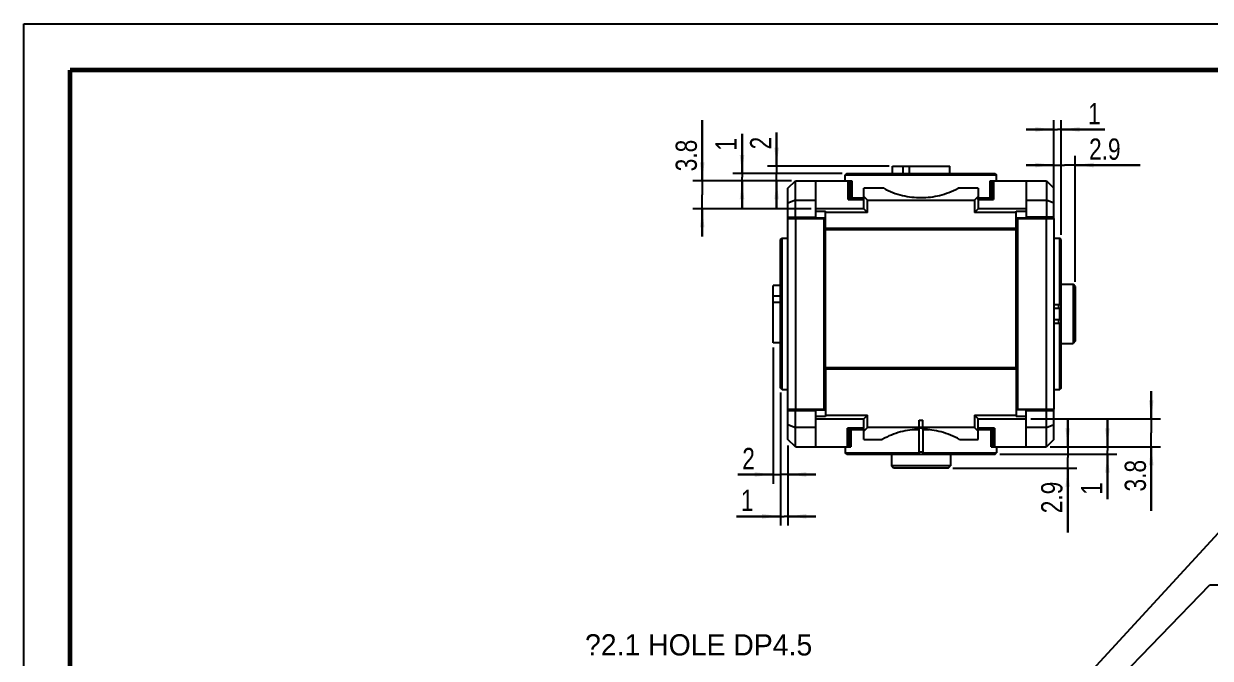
# Model space of a CAD drawing. Header units: millimetres. Extents: x 7 to 417, y 7 to 293.
# Drawn here: x 7.1 to 190.8, y 194.7 to 292.9 of the extents above; entities that cross this region are included whole.
import ezdxf

# ---------------------------------------------------------------- set-up
doc = ezdxf.new("R2010")
doc.units = ezdxf.units.MM
doc.header["$LTSCALE"] = 23.335714
doc.layers.get('0').update_dxf_attribs({"linetype": 'CONTINUOUS'})
doc.layers.add('02___PRT_ALL_AXES', color=7, linetype='CONTINUOUS')
doc.layers.add('7_ALL_FEATURES', color=7, linetype='CONTINUOUS')
doc.styles.get("Standard").update_dxf_attribs({"font": 'txt', "width": 0.8})
doc.styles.add('TEXTSTYLE_4', font='symbol_asme.ttf')
doc.dimstyles.new('DIMSTYLE_1', dxfattribs={"dimtxt": 3.285714, "dimasz": 2.857143, "dimexe": 1, "dimexo": 0.5, "dimgap": 0.575, "dimtad": 1, "dimlfac": 0.875, "dimdsep": 46, "dimtxsty": 'Standard', "dimblk": '_FILLED', "dimblk1": '_FILLED', "dimblk2": '_FILLED', "dimcen": 0.09, "dimazin": 2, "dimtp": 0.01, "dimtm": 0.01, "dimtfac": 1, "dimtofl": 0, "dimtmove": 0, "dimatfit": 3, "dimldrblk": '_FILLED', "dimfxl": 0, "dimtolj": 1, "dimarcsym": 0})
doc.dimstyles.get("Standard").update_dxf_attribs({"dimtxt": 3.285714, "dimasz": 2.857143, "dimexe": 1, "dimexo": 0.5, "dimtad": 1, "dimdsep": 46, "dimtxsty": 'Standard', "dimblk": '_FILLED', "dimblk1": '_FILLED', "dimblk2": '_FILLED', "dimcen": 0.09, "dimazin": 2, "dimtol": 1, "dimtp": 0.01, "dimtm": 0.01, "dimtfac": 1, "dimtofl": 0, "dimtmove": 0, "dimatfit": 3, "dimldrblk": '_FILLED', "dimfxl": 0, "dimtolj": 1, "dimarcsym": 0})

# ---------------------------------------------------------------- blocks, each defined once
blk = doc.blocks.new('_FILLED')
at = {"color": 0, "linetype": 'ByBlock'}
blk.add_solid([(0, 0), (-1, 0.125), (-1, -0.125)], dxfattribs=at)
blk = doc.blocks.new('*D32')
at = {"color": 2, "linetype": 'Continuous'}
for p, q in [((118.32, 269.68), (118.32, 275.84)), ((118.32, 275.84), (118.32, 269.11)), ((133.81, 269.68), (116.89, 269.68)), ((125.97, 268.54), (116.89, 268.54)), ((118.32, 264.25), (118.32, 269.11)), ((118.32, 268.54), (118.32, 264.25))]:
    blk.add_line(p, q, dxfattribs=at)
at = {"color": 2, "linetype": 'Continuous', "xscale": 2.8571428571, "yscale": 2.8571428571, "zscale": 2.8571428571}
for p, rotation in [((118.32, 269.68), 270), ((118.32, 268.54), 90)]:
    blk.add_blockref('_FILLED', p, dxfattribs=dict(at, rotation=rotation))
at = {"color": 2, "linetype": 'Continuous', "insert": (114.21, 273.21), "char_height": 3.29, "width": 2.6286, "attachment_point": 1, "rotation": 90, "line_spacing_factor": 0.9}
blk.add_mtext('1', dxfattribs=at)
blk = doc.blocks.new('*D33')
at = {"color": 2, "linetype": 'Continuous'}
for p, q in [((174.88, 227.39), (174.88, 231.68)), ((174.88, 231.68), (174.88, 226.82)), ((158.21, 226.25), (176.31, 226.25)), ((165.99, 227.39), (176.31, 227.39)), ((174.88, 219.3), (174.88, 226.82)), ((174.88, 226.25), (174.88, 219.3))]:
    blk.add_line(p, q, dxfattribs=at)
at = {"color": 2, "linetype": 'Continuous', "xscale": 2.8571428571, "yscale": 2.8571428571, "zscale": 2.8571428571}
for p, rotation in [((174.88, 227.39), 270), ((174.88, 226.25), 90)]:
    blk.add_blockref('_FILLED', p, dxfattribs=dict(at, rotation=rotation))
at = {"color": 2, "linetype": 'Continuous', "insert": (170.78, 221.93), "char_height": 3.29, "width": 2.6286, "attachment_point": 3, "rotation": 90, "line_spacing_factor": 0.9}
blk.add_mtext('1', dxfattribs=at)
blk = doc.blocks.new('*D34')
at = {"color": 2, "linetype": 'Continuous'}
for p, q in [((168.73, 227.39), (168.73, 231.68)), ((168.73, 231.68), (168.73, 225.74)), ((166.15, 227.39), (170.16, 227.39)), ((150.95, 224.08), (170.16, 224.08)), ((168.73, 214.11), (168.73, 225.74)), ((168.73, 224.08), (168.73, 214.11))]:
    blk.add_line(p, q, dxfattribs=at)
at = {"color": 2, "linetype": 'Continuous', "xscale": 2.8571428571, "yscale": 2.8571428571, "zscale": 2.8571428571}
for p, rotation in [((168.73, 227.39), 270), ((168.73, 224.08), 90)]:
    blk.add_blockref('_FILLED', p, dxfattribs=dict(at, rotation=rotation))
at = {"color": 2, "linetype": 'Continuous', "insert": (164.62, 221.99), "char_height": 3.286, "width": 7.8857, "attachment_point": 3, "rotation": 90, "line_spacing_factor": 0.9}
blk.add_mtext('2.9', dxfattribs=at)
blk = doc.blocks.new('*D35')
at = {"color": 2, "linetype": 'Continuous'}
for p, q in [((123.67, 270.82), (123.67, 276.04)), ((123.67, 276.04), (123.67, 269.68)), ((141.11, 270.82), (122.24, 270.82)), ((125.58, 268.54), (122.24, 268.54)), ((123.67, 264.25), (123.67, 269.68)), ((123.67, 268.54), (123.67, 264.25))]:
    blk.add_line(p, q, dxfattribs=at)
at = {"color": 2, "linetype": 'Continuous', "xscale": 2.8571428571, "yscale": 2.8571428571, "zscale": 2.8571428571}
for p, rotation in [((123.67, 270.82), 270), ((123.67, 268.54), 90)]:
    blk.add_blockref('_FILLED', p, dxfattribs=dict(at, rotation=rotation))
at = {"color": 2, "linetype": 'Continuous', "insert": (119.56, 273.41), "char_height": 3.29, "width": 2.6286, "attachment_point": 1, "rotation": 90, "line_spacing_factor": 0.9}
blk.add_mtext('2', dxfattribs=at)
blk = doc.blocks.new('*D36')
at = {"color": 2, "linetype": 'Continuous'}
for p, q in [((124.29, 235.77), (124.29, 215.21)), ((125.43, 226.36), (125.43, 215.21)), ((124.29, 216.63), (117.47, 216.63)), ((117.47, 216.63), (124.86, 216.63)), ((129.72, 216.63), (124.86, 216.63)), ((125.43, 216.63), (129.72, 216.63))]:
    blk.add_line(p, q, dxfattribs=at)
at = {"color": 2, "linetype": 'Continuous', "xscale": 2.8571428571, "yscale": 2.8571428571, "zscale": 2.8571428571}
blk.add_blockref('_FILLED', (124.29, 216.63), dxfattribs=at)
at = {"color": 2, "linetype": 'Continuous', "xscale": 2.8571428571, "yscale": 2.8571428571, "zscale": 2.8571428571, "rotation": 180}
blk.add_blockref('_FILLED', (125.43, 216.63), dxfattribs=at)
at = {"color": 2, "linetype": 'Continuous', "insert": (120.1, 220.74), "char_height": 3.29, "width": 2.6286, "attachment_point": 3, "line_spacing_factor": 0.9}
blk.add_mtext('1', dxfattribs=at)
blk = doc.blocks.new('*D37')
at = {"color": 2, "linetype": 'Continuous'}
for p, q in [((123.15, 242.77), (123.15, 221.68)), ((125.43, 227.58), (125.43, 221.68)), ((123.15, 223.11), (117.68, 223.11)), ((117.68, 223.11), (124.29, 223.11)), ((129.72, 223.11), (124.29, 223.11)), ((125.43, 223.11), (129.72, 223.11))]:
    blk.add_line(p, q, dxfattribs=at)
at = {"color": 2, "linetype": 'Continuous', "xscale": 2.8571428571, "yscale": 2.8571428571, "zscale": 2.8571428571}
blk.add_blockref('_FILLED', (123.15, 223.11), dxfattribs=at)
at = {"color": 2, "linetype": 'Continuous', "xscale": 2.8571428571, "yscale": 2.8571428571, "zscale": 2.8571428571, "rotation": 180}
blk.add_blockref('_FILLED', (125.43, 223.11), dxfattribs=at)
at = {"color": 2, "linetype": 'Continuous', "insert": (120.31, 227.22), "char_height": 3.29, "width": 2.6286, "attachment_point": 3, "line_spacing_factor": 0.9}
blk.add_mtext('2', dxfattribs=at)
blk = doc.blocks.new('*D38')
at = {"color": 2, "linetype": 'Continuous'}
for p, q in [((166.58, 267.82), (166.58, 277.93)), ((167.72, 260.17), (167.72, 277.93)), ((166.58, 276.5), (162.29, 276.5)), ((162.29, 276.5), (167.15, 276.5)), ((174.5, 276.5), (167.15, 276.5)), ((167.72, 276.5), (174.5, 276.5))]:
    blk.add_line(p, q, dxfattribs=at)
at = {"color": 2, "linetype": 'Continuous', "xscale": 2.8571428571, "yscale": 2.8571428571, "zscale": 2.8571428571}
blk.add_blockref('_FILLED', (166.58, 276.5), dxfattribs=at)
at = {"color": 2, "linetype": 'Continuous', "xscale": 2.8571428571, "yscale": 2.8571428571, "zscale": 2.8571428571, "rotation": 180}
blk.add_blockref('_FILLED', (167.72, 276.5), dxfattribs=at)
at = {"color": 2, "linetype": 'Continuous', "insert": (171.88, 280.6), "char_height": 3.29, "width": 2.6286, "attachment_point": 1, "line_spacing_factor": 0.9}
blk.add_mtext('1', dxfattribs=at)
blk = doc.blocks.new('*D39')
at = {"color": 2, "linetype": 'Continuous'}
for p, q in [((166.58, 263.42), (166.58, 272.42)), ((169.89, 252.91), (169.89, 272.42)), ((166.58, 270.99), (162.29, 270.99)), ((162.29, 270.99), (168.23, 270.99)), ((179.92, 270.99), (168.23, 270.99)), ((169.89, 270.99), (179.92, 270.99))]:
    blk.add_line(p, q, dxfattribs=at)
at = {"color": 2, "linetype": 'Continuous', "xscale": 2.8571428571, "yscale": 2.8571428571, "zscale": 2.8571428571}
blk.add_blockref('_FILLED', (166.58, 270.99), dxfattribs=at)
at = {"color": 2, "linetype": 'Continuous', "xscale": 2.8571428571, "yscale": 2.8571428571, "zscale": 2.8571428571, "rotation": 180}
blk.add_blockref('_FILLED', (169.89, 270.99), dxfattribs=at)
at = {"color": 2, "linetype": 'Continuous', "insert": (172.03, 275.1), "char_height": 3.286, "width": 7.8857, "attachment_point": 1, "line_spacing_factor": 0.9}
blk.add_mtext('2.9', dxfattribs=at)
blk = doc.blocks.new('*D40')
at = {"color": 2, "linetype": 'Continuous'}
for p, q in [((112.16, 268.54), (112.16, 277.91)), ((112.16, 277.91), (112.16, 266.37)), ((125.86, 268.54), (110.73, 268.54)), ((112.16, 259.91), (112.16, 266.37)), ((129.01, 264.19), (110.73, 264.19)), ((112.16, 264.19), (112.16, 259.91))]:
    blk.add_line(p, q, dxfattribs=at)
at = {"color": 2, "linetype": 'Continuous', "xscale": 2.8571428571, "yscale": 2.8571428571, "zscale": 2.8571428571}
for p, rotation in [((112.16, 268.54), 270), ((112.16, 264.19), 90)]:
    blk.add_blockref('_FILLED', p, dxfattribs=dict(at, rotation=rotation))
at = {"color": 2, "linetype": 'Continuous', "insert": (108.05, 270.02), "char_height": 3.286, "width": 7.8857, "attachment_point": 1, "rotation": 90, "line_spacing_factor": 0.9}
blk.add_mtext('3.8', dxfattribs=at)
blk = doc.blocks.new('*D41')
at = {"color": 2, "linetype": 'Continuous'}
for p, q in [((181.66, 231.74), (181.66, 236.02)), ((181.66, 236.02), (181.66, 229.57)), ((163.01, 231.74), (183.09, 231.74)), ((181.66, 217.48), (181.66, 229.57)), ((166.15, 227.39), (183.09, 227.39)), ((181.66, 227.39), (181.66, 217.48))]:
    blk.add_line(p, q, dxfattribs=at)
at = {"color": 2, "linetype": 'Continuous', "xscale": 2.8571428571, "yscale": 2.8571428571, "zscale": 2.8571428571}
for p, rotation in [((181.66, 231.74), 270), ((181.66, 227.39), 90)]:
    blk.add_blockref('_FILLED', p, dxfattribs=dict(at, rotation=rotation))
at = {"color": 2, "linetype": 'Continuous', "insert": (177.55, 225.36), "char_height": 3.286, "width": 7.8857, "attachment_point": 3, "rotation": 90, "line_spacing_factor": 0.9}
blk.add_mtext('3.8', dxfattribs=at)

msp = doc.modelspace()

# ---------------------------------------------------------------- linework, layer by layer
at = {"color": 7, "linetype": 'Continuous'}
for p, q in [((7.143, 7.143), (7.143, 292.857)), ((7.143, 292.857), (417.143, 292.857)), ((125.434, 267.394), (126.577, 268.537)), ((126.577, 262.937), (126.577, 268.537)), ((126.577, 268.537), (135.304, 268.537)), ((129.72, 262.937), (129.72, 268.537)), ((134.767, 265.68), (134.767, 268.537)), ((135.015, 265.68), (135.015, 268.537)), ((135.241, 268.537), (135.241, 265.68)), ((135.304, 268.537), (135.304, 265.68)), ((156.707, 265.68), (156.707, 268.537)), ((156.707, 268.537), (165.434, 268.537)), ((156.77, 265.68), (156.77, 268.537)), ((156.997, 268.537), (156.997, 265.68)), ((157.245, 268.537), (157.245, 265.68)), ((162.292, 268.537), (162.292, 262.937)), ((165.434, 268.537), (165.434, 262.937)), ((165.434, 268.537), (166.577, 267.394)), ((125.434, 262.708), (125.434, 267.394)), ((137.149, 264.194), (137.149, 267.394)), ((140.244, 267.394), (137.149, 267.394)), ((154.863, 267.394), (151.768, 267.394)), ((154.863, 267.394), (154.863, 264.194)), ((166.577, 262.708), (166.577, 267.394)), ((126.577, 265.565), (125.434, 265.092)), ((126.577, 265.565), (129.72, 265.565)), ((134.767, 265.68), (137.143, 265.68)), ((137.143, 266.137), (137.143, 265.68)), ((137.149, 266.137), (137.72, 265.565)), ((137.72, 263.622), (137.72, 265.565)), ((137.72, 265.565), (154.292, 265.565)), ((154.292, 265.565), (154.863, 266.137)), ((154.292, 265.565), (154.292, 263.622)), ((154.868, 265.68), (157.245, 265.68)), ((154.869, 265.68), (154.869, 266.137)), ((162.292, 265.565), (165.434, 265.565)), ((166.577, 265.092), (165.434, 265.565)), ((125.434, 262.937), (129.72, 262.937)), ((125.434, 262.708), (131.034, 262.708)), ((125.663, 262.708), (125.663, 262.937)), ((125.663, 262.822), (131.149, 262.822)), ((126.672, 262.708), (126.672, 262.937)), ((137.149, 264.194), (129.72, 264.194)), ((129.72, 263.851), (131.263, 263.851)), ((131.034, 233.108), (131.034, 262.708)), ((131.149, 233.108), (131.149, 262.822)), ((131.263, 261.222), (131.263, 263.851)), ((137.72, 263.622), (131.263, 263.622)), ((137.72, 263.622), (137.149, 264.194)), ((154.863, 264.194), (154.292, 263.622)), ((160.749, 263.622), (154.292, 263.622)), ((162.292, 264.194), (154.863, 264.194)), ((160.749, 261.222), (160.749, 263.851)), ((160.749, 263.851), (162.292, 263.851)), ((160.863, 262.822), (160.863, 233.108)), ((160.863, 262.822), (166.349, 262.822)), ((160.977, 262.708), (160.977, 233.222)), ((160.977, 262.708), (166.577, 262.708)), ((166.577, 262.937), (162.292, 262.937)), ((165.34, 262.708), (165.34, 262.937)), ((166.349, 262.708), (166.349, 262.937)), ((131.149, 261.222), (160.863, 261.222)), ((131.149, 260.994), (160.863, 260.994)), ((131.263, 239.68), (131.263, 260.994)), ((160.749, 239.68), (160.749, 260.994)), ((166.577, 259.68), (167.492, 259.68)), ((167.492, 249.394), (167.492, 259.68)), ((167.72, 259.451), (167.492, 259.68)), ((167.72, 236.48), (167.72, 259.451)), ((167.72, 252.537), (169.549, 252.537)), ((169.892, 252.194), (169.549, 252.537)), ((169.549, 252.537), (169.549, 243.394)), ((169.892, 252.194), (169.892, 243.737)), ((166.577, 249.394), (167.72, 249.394)), ((166.577, 248.822), (167.72, 248.822)), ((167.377, 248.822), (167.377, 249.394)), ((167.492, 247.108), (167.492, 248.822)), ((166.577, 247.108), (167.72, 247.108)), ((166.577, 246.537), (167.72, 246.537)), ((167.377, 246.537), (167.377, 247.108)), ((167.492, 236.251), (167.492, 246.537)), ((167.72, 243.394), (169.549, 243.394)), ((169.892, 243.737), (169.549, 243.394)), ((131.149, 239.68), (160.863, 239.68)), ((131.149, 239.451), (160.863, 239.451)), ((131.263, 239.451), (131.263, 232.08)), ((160.749, 239.451), (160.749, 232.08)), ((166.577, 236.251), (167.492, 236.251)), ((167.72, 236.48), (167.492, 236.251)), ((125.434, 228.537), (125.434, 233.222)), ((125.434, 233.222), (131.034, 233.222)), ((125.434, 232.994), (129.72, 232.994)), ((125.663, 232.994), (125.663, 233.222)), ((125.663, 233.108), (131.149, 233.108)), ((126.577, 227.394), (126.577, 232.994)), ((126.672, 232.994), (126.672, 233.222)), ((129.72, 227.394), (129.72, 232.994)), ((131.263, 232.08), (129.72, 232.08)), ((129.72, 231.737), (137.149, 231.737)), ((131.02, 233.108), (131.02, 233.222)), ((131.263, 232.308), (137.72, 232.308)), ((137.149, 231.737), (137.72, 232.308)), ((137.149, 228.537), (137.149, 231.737)), ((137.72, 230.365), (137.72, 232.308)), ((145.72, 231.508), (146.292, 231.508)), ((145.72, 226.251), (145.72, 231.508)), ((146.292, 230.09), (146.292, 231.508)), ((154.292, 232.308), (160.749, 232.308)), ((154.292, 232.308), (154.863, 231.737)), ((154.292, 232.308), (154.292, 230.365)), ((154.863, 231.737), (162.292, 231.737)), ((154.863, 228.537), (154.863, 231.737)), ((162.292, 232.08), (160.749, 232.08)), ((166.349, 233.108), (160.863, 233.108)), ((160.977, 233.222), (166.577, 233.222)), ((162.292, 232.994), (166.577, 232.994)), ((162.292, 227.394), (162.292, 232.994)), ((165.34, 232.994), (165.34, 233.222)), ((165.434, 227.394), (165.434, 232.994)), ((166.349, 232.994), (166.349, 233.222)), ((166.577, 228.537), (166.577, 233.222)), ((125.434, 230.839), (126.577, 230.365)), ((129.72, 230.365), (126.577, 230.365)), ((137.148, 230.251), (134.623, 230.251)), ((134.623, 227.394), (134.623, 230.251)), ((134.865, 227.394), (134.865, 230.251)), ((135.089, 230.251), (135.089, 227.394)), ((135.15, 230.251), (135.15, 227.394)), ((137.149, 230.022), (135.15, 230.022)), ((137.72, 230.365), (137.149, 229.794)), ((145.72, 230.365), (137.72, 230.365)), ((145.72, 230.022), (144.728, 230.022)), ((154.292, 230.365), (146.292, 230.365)), ((146.292, 230.061), (146.292, 226.251)), ((147.31, 230.022), (146.292, 230.022)), ((154.863, 229.794), (154.292, 230.365)), ((157.388, 230.251), (154.863, 230.251)), ((156.862, 230.022), (154.863, 230.022)), ((156.862, 227.394), (156.862, 230.251)), ((156.923, 227.394), (156.923, 230.251)), ((157.147, 230.251), (157.147, 227.394)), ((157.388, 230.251), (157.388, 227.394)), ((165.434, 230.365), (162.292, 230.365)), ((165.434, 230.365), (166.577, 230.839)), ((126.577, 227.394), (125.434, 228.537)), ((137.149, 228.537), (140.005, 228.537)), ((152.006, 228.537), (154.863, 228.537)), ((166.577, 228.537), (165.434, 227.394)), ((126.577, 227.394), (135.15, 227.394)), ((134.292, 227.394), (134.292, 226.48)), ((134.52, 226.251), (134.292, 226.48)), ((134.292, 226.48), (145.72, 226.48)), ((134.52, 226.251), (157.492, 226.251)), ((141.434, 226.251), (141.434, 224.422)), ((145.72, 226.594), (146.292, 226.594)), ((146.292, 226.48), (157.72, 226.48)), ((150.577, 226.251), (150.577, 224.422)), ((156.862, 227.394), (165.434, 227.394)), ((157.492, 226.251), (157.72, 226.48)), ((157.72, 227.394), (157.72, 226.48)), ((150.577, 224.422), (141.434, 224.422)), ((141.777, 224.08), (141.434, 224.422)), ((150.234, 224.08), (141.777, 224.08)), ((150.234, 224.08), (150.577, 224.422))]:
    msp.add_line(p, q, dxfattribs=at)
at = {"color": 7, "linetype": 'Continuous', "const_width": 0.714}
for points in [[(14.286, 285.714), (14.286, 14.286)], [(410, 285.714), (14.286, 285.714)]]:
    msp.add_lwpolyline(points, dxfattribs=at)
at = {"color": 7, "linetype": 'Continuous'}
for points, knots in [([(140.244, 267.394), (141.166, 266.902), (143.073, 266.179), (145.096, 265.946), (146.066, 265.952)], [0, 0, 0, 0, 0.5185485, 1, 1, 1, 1]), ([(146.066, 265.952), (146.54, 265.955), (147.497, 266.014), (148.933, 266.276), (150.373, 266.724), (151.307, 267.148), (151.768, 267.394)], [0, 0, 0, 0, 0.2396123, 0.4836016, 0.7358719, 1, 1, 1, 1]), ([(145.72, 230.09), (145.244, 230.079), (144.283, 230.002), (142.844, 229.712), (141.4, 229.237), (140.466, 228.793), (140.005, 228.537)], [0, 0, 0, 0, 0.2389203, 0.4827617, 0.7352909, 1, 1, 1, 1]), ([(152.006, 228.537), (151.105, 229.038), (149.238, 229.789), (147.249, 230.068), (146.292, 230.09)], [0, 0, 0, 0, 0.5184051, 1, 1, 1, 1])]:
    msp.add_open_spline(points, degree=3, knots=knots, dxfattribs=at)
at = {"layer": '02___PRT_ALL_AXES', "color": 7, "linetype": 'Continuous'}
for p, q in [((141.595, 270.822), (150.484, 270.822)), ((143.272, 269.68), (143.272, 270.822)), ((144.262, 269.68), (144.262, 270.822)), ((150.484, 269.68), (150.484, 270.822)), ((124.52, 259.68), (125.434, 259.68)), ((123.149, 243.487), (123.149, 252.376)), ((124.292, 250.699), (123.149, 250.699)), ((124.292, 249.71), (123.149, 249.71)), ((124.292, 243.487), (123.149, 243.487)), ((124.52, 236.251), (125.434, 236.251))]:
    msp.add_line(p, q, dxfattribs=at)
at = {"layer": '7_ALL_FEATURES', "color": 7, "linetype": 'Continuous'}
for p, q in [((141.595, 269.68), (141.595, 270.822)), ((134.52, 269.68), (134.292, 269.451)), ((134.292, 268.537), (134.292, 269.451)), ((134.292, 269.451), (157.72, 269.451)), ((134.52, 269.68), (157.492, 269.68)), ((157.492, 269.68), (157.72, 269.451)), ((157.72, 268.537), (157.72, 269.451)), ((135.304, 265.908), (137.143, 265.908)), ((154.869, 265.908), (156.707, 265.908)), ((125.434, 233.222), (125.434, 262.708)), ((126.577, 262.708), (126.577, 233.222)), ((165.434, 233.222), (165.434, 262.708)), ((166.577, 262.708), (166.577, 233.222)), ((124.292, 259.451), (124.52, 259.68)), ((124.292, 236.48), (124.292, 259.451)), ((124.52, 236.251), (124.52, 259.68)), ((124.292, 252.376), (123.149, 252.376)), ((124.292, 236.48), (124.52, 236.251)), ((146.292, 230.365), (145.72, 230.365)), ((146.292, 230.251), (145.72, 230.251))]:
    msp.add_line(p, q, dxfattribs=at)

# ---------------------------------------------------------------- texts
at = {"color": 2, "linetype": 'Continuous', "insert": (94.018, 198.389), "char_height": 3.28571, "width": 40.67546, "attachment_point": 1, "line_spacing_factor": 0.9, "style": 'TEXTSTYLE_4'}
msp.add_mtext('?\\ftxt;2.1 HOLE DP4.5', dxfattribs=at)

# ---------------------------------------------------------------- dimensions: what is measured, and where the dimension line sits
at = {"color": 2, "linetype": 'Continuous'}
for base, p1, p2, angle, picture, middle in [((166.577, 276.497), (167.72, 259.665), (166.577, 267.322), 180, '*D38', (173.19, 276.497)), ((112.156, 264.194), (126.363, 268.537), (129.506, 264.194), 270, '*D40', (112.156, 274.049)), ((118.316, 268.537), (134.306, 269.68), (126.472, 268.537), 270, '*D32', (118.316, 274.523)), ((123.668, 270.822), (126.076, 268.537), (141.612, 270.822), 90, '*D35', (123.668, 274.729)), ((181.661, 227.394), (162.506, 231.737), (165.649, 227.394), 270, '*D41', (181.661, 221.502)), ((168.727, 227.394), (150.449, 224.08), (165.649, 227.394), 90, '*D34', (168.727, 218.049)), ((174.883, 227.394), (157.706, 226.251), (165.49, 227.394), 90, '*D33', (174.883, 220.616))]:
    dim = msp.add_linear_dim(base=base, p1=p1, p2=p2, angle=angle, dimstyle='DIMSTYLE_1', dxfattribs=at)
    dim.commit()
    dim.dimension.update_dxf_attribs({"geometry": picture, "text_midpoint": middle, "dimtype": 160})
for base, p1, p2, picture, middle in [((169.892, 270.99), (166.577, 262.922), (169.892, 252.408), '*D39', (175.976, 270.99)), ((125.434, 223.112), (123.149, 243.273), (125.434, 228.077), '*D37', (118.993, 223.112)), ((125.434, 216.634), (124.292, 236.265), (125.434, 226.864), '*D36', (118.787, 216.634))]:
    dim = msp.add_linear_dim(base=base, p1=p1, p2=p2, dimstyle='DIMSTYLE_1', dxfattribs=at)
    dim.commit()
    dim.dimension.update_dxf_attribs({"geometry": picture, "text_midpoint": middle, "dimtype": 160})

# ---------------------------------------------------------------- leaders
at = {"color": 2, "linetype": 'Continuous', "annotation_type": 0, "has_hookline": 1, "hookline_direction": 0}
for points, text_width in [([(153.152, 171.829), (192.073, 214.082), (193.502, 214.082)], 51.101), ([(159.891, 174.251), (190.736, 206.011), (192.165, 206.011)], 50.003)]:
    msp.add_leader(points, dimstyle='Standard', override={"dimtad": 1}, dxfattribs=dict(at, text_width=text_width))

doc.saveas('drawing.dxf')
